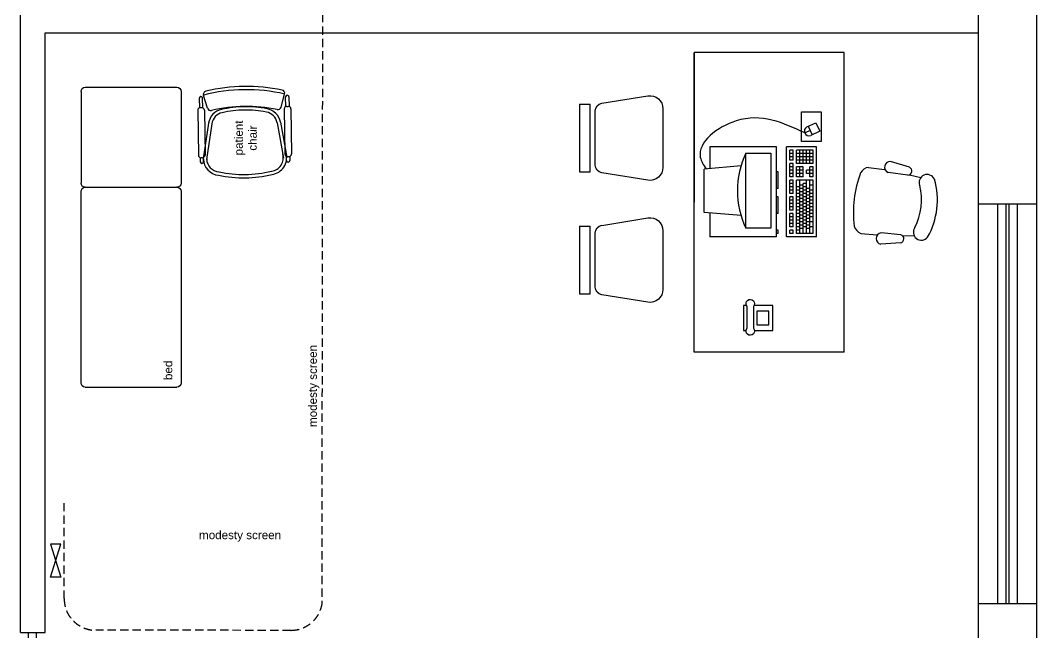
# Model space of a CAD drawing. Extents: x -211487 to 129179, y -113885 to 115281.
# Drawn here: x -5875 to 225, y -104616 to -100940 of the extents above; entities that cross this region are included whole.
import ezdxf

# ---------------------------------------------------------------- set-up
doc = ezdxf.new("R2010")
doc.units = 0
doc.linetypes.add('HIDDEN', pattern=[0.375, 0.25, -0.125])
doc.layers.get('0').update_dxf_attribs({"linetype": 'CONTINUOUS'})
for name, color, linetype in [('00 Furniture and Equp', 7, 'CONTINUOUS'), ('00 Furniture Txt', 7, 'CONTINUOUS'), ('02 BedScreensOFF', 7, 'CONTINUOUS'), ('BLD-PART', 7, 'CONTINUOUS'), ('BLD-STRUCT', 7, 'CONTINUOUS'), ('DOOR', 7, 'CONTINUOUS')]:
    doc.layers.add(name, color=color, linetype=linetype)
doc.styles.add('Notes_1-50', font='stylu.ttf', dxfattribs={"height": 90})

# ---------------------------------------------------------------- blocks, each defined once
blk = doc.blocks.new('DOORX')
for p, q in [((0.05, 0), (0.05, 0.9)), ((0.05, 0.9), (0.09, 0.9)), ((0.09, 0.9), (0.09, 0)), ((0, 0), (0.05, 0)), ((0.09, 0), (0.05, 0)), ((0.05, 0), (0.05, -0.05)), ((0.05, -0.05), (0, -0.05)), ((0.95, 0), (0.95, -0.05)), ((1, 0), (0.95, 0)), ((0.95, -0.05), (1, -0.05))]:
    blk.add_line(p, q)
blk.add_arc((0.05, 0), 0.9, 0, 90)
blk = doc.blocks.new('STANDARD')
blk.add_blockref('DOORX', (0.5366, 0.2561))
blk = doc.blocks.new('A$C0AF847DA')
at = {"linetype": 'Continuous'}
for p, q in [((0, 1775), (0, 1225)), ((575, 1800), (25, 1800)), ((600, 1775), (600, 1225)), ((0, 1175), (0, 25)), ((575, 1200), (25, 1200)), ((600, 25), (600, 1175)), ((575, 0), (25, 0))]:
    blk.add_line(p, q, dxfattribs=at)
for centre, start, end in [((25, 1775), 90, 180), ((575, 1775), 0, 90), ((25, 1225), 180, 270), ((575, 1225), 270, 0), ((25, 1175), 90, 180), ((575, 1175), 0, 90), ((25, 25), 180, 270), ((575, 25), 270, 0)]:
    blk.add_arc(centre, 25, start, end, dxfattribs=at)
blk = doc.blocks.new('COMPUTER')
for p, q in [((180.452, 126.2616), (180.452, 126.6616)), ((180.5953, 126.6616), (180.452, 126.6616)), ((180.5788, 126.4742), (180.5983, 126.6957)), ((180.5983, 126.6957), (180.8583, 126.6957)), ((180.8778, 126.4742), (180.8583, 126.6957)), ((180.992, 126.6616), (180.8613, 126.6616)), ((180.992, 126.2616), (180.992, 126.6616)), ((180.5033, 126.2957), (180.5033, 126.4457)), ((180.5033, 126.4457), (180.9533, 126.4457)), ((180.9533, 126.4457), (180.9533, 126.2957)), ((180.9533, 126.2957), (180.5033, 126.2957)), ((180.452, 126.2616), (180.992, 126.2616)), ((180.472, 126.2516), (180.472, 126.2616)), ((180.472, 126.2516), (180.492, 126.2516)), ((180.492, 126.2516), (180.492, 126.2616)), ((180.592, 126.2516), (180.592, 126.2616)), ((180.592, 126.2516), (180.692, 126.2516)), ((180.692, 126.2516), (180.692, 126.2616)), ((180.742, 126.2516), (180.742, 126.2616)), ((180.742, 126.2516), (180.842, 126.2516)), ((180.842, 126.2516), (180.842, 126.2616)), ((180.452, 126.0206), (180.452, 126.2006)), ((180.452, 126.2006), (180.992, 126.2006)), ((180.472, 126.1606), (180.472, 126.1806)), ((180.472, 126.1806), (180.492, 126.1806)), ((180.472, 126.1606), (180.492, 126.1606)), ((180.492, 126.1606), (180.492, 126.1806)), ((180.512, 126.1806), (180.592, 126.1806)), ((180.512, 126.1606), (180.512, 126.1806)), ((180.512, 126.1606), (180.592, 126.1606)), ((180.532, 126.1606), (180.532, 126.1806)), ((180.552, 126.1606), (180.552, 126.1806)), ((180.572, 126.1606), (180.572, 126.1806)), ((180.592, 126.1606), (180.592, 126.1806)), ((180.612, 126.1806), (180.692, 126.1806)), ((180.612, 126.1606), (180.612, 126.1806)), ((180.612, 126.1606), (180.692, 126.1606)), ((180.632, 126.1606), (180.632, 126.1806)), ((180.652, 126.1606), (180.652, 126.1806)), ((180.672, 126.1606), (180.672, 126.1806)), ((180.692, 126.1606), (180.692, 126.1806)), ((180.712, 126.1806), (180.792, 126.1806)), ((180.712, 126.1606), (180.712, 126.1806)), ((180.712, 126.1606), (180.792, 126.1606)), ((180.732, 126.1606), (180.732, 126.1806)), ((180.752, 126.1606), (180.752, 126.1806)), ((180.772, 126.1606), (180.772, 126.1806)), ((180.792, 126.1606), (180.792, 126.1806)), ((180.812, 126.1806), (180.892, 126.1806)), ((180.812, 126.1606), (180.812, 126.1806)), ((180.812, 126.1606), (180.892, 126.1606)), ((180.832, 126.1606), (180.832, 126.1806)), ((180.852, 126.1606), (180.852, 126.1806)), ((180.872, 126.1606), (180.872, 126.1806)), ((180.892, 126.1606), (180.892, 126.1806)), ((180.912, 126.1806), (180.972, 126.1806)), ((180.912, 126.1606), (180.912, 126.1806)), ((180.912, 126.1606), (180.972, 126.1606)), ((180.932, 126.1606), (180.932, 126.1806)), ((180.952, 126.1606), (180.952, 126.1806)), ((180.972, 126.1606), (180.972, 126.1806)), ((180.992, 126.0206), (180.992, 126.2006)), ((180.472, 126.1206), (180.472, 126.1406)), ((180.472, 126.1406), (180.792, 126.1406)), ((180.472, 126.0406), (180.472, 126.1206)), ((180.472, 126.1206), (180.792, 126.1206)), ((180.472, 126.1006), (180.772, 126.1006)), ((180.492, 126.1206), (180.492, 126.1406)), ((180.502, 126.1006), (180.502, 126.1206)), ((180.512, 126.1206), (180.512, 126.1406)), ((180.512, 126.0806), (180.512, 126.1006)), ((180.522, 126.1006), (180.522, 126.1206)), ((180.532, 126.1206), (180.532, 126.1406)), ((180.532, 126.0806), (180.532, 126.1006)), ((180.542, 126.1006), (180.542, 126.1206)), ((180.552, 126.1206), (180.552, 126.1406)), ((180.552, 126.0806), (180.552, 126.1006)), ((180.562, 126.1006), (180.562, 126.1206)), ((180.572, 126.1206), (180.572, 126.1406)), ((180.572, 126.0806), (180.572, 126.1006)), ((180.582, 126.1006), (180.582, 126.1206)), ((180.592, 126.1206), (180.592, 126.1406)), ((180.592, 126.0806), (180.592, 126.1006)), ((180.602, 126.1006), (180.602, 126.1206)), ((180.612, 126.1206), (180.612, 126.1406)), ((180.612, 126.0806), (180.612, 126.1006)), ((180.622, 126.1006), (180.622, 126.1206)), ((180.632, 126.1206), (180.632, 126.1406)), ((180.632, 126.0806), (180.632, 126.1006)), ((180.642, 126.1006), (180.642, 126.1206)), ((180.652, 126.1206), (180.652, 126.1406)), ((180.652, 126.0806), (180.652, 126.1006)), ((180.662, 126.1006), (180.662, 126.1206)), ((180.672, 126.1206), (180.672, 126.1406)), ((180.672, 126.0806), (180.672, 126.1006)), ((180.682, 126.1006), (180.682, 126.1206)), ((180.692, 126.1206), (180.692, 126.1406)), ((180.692, 126.0806), (180.692, 126.1006)), ((180.702, 126.1006), (180.702, 126.1206)), ((180.712, 126.1206), (180.712, 126.1406)), ((180.712, 126.0806), (180.712, 126.1006)), ((180.722, 126.1006), (180.722, 126.1206)), ((180.732, 126.1206), (180.732, 126.1406)), ((180.732, 126.0806), (180.732, 126.1006)), ((180.742, 126.1006), (180.742, 126.1206)), ((180.752, 126.1206), (180.752, 126.1406)), ((180.752, 126.0806), (180.752, 126.1006)), ((180.762, 126.1006), (180.762, 126.1206)), ((180.772, 126.0806), (180.772, 126.1006)), ((180.792, 126.1206), (180.792, 126.1406)), ((180.792, 126.0606), (180.792, 126.1206)), ((180.812, 126.1406), (180.872, 126.1406)), ((180.812, 126.1206), (180.812, 126.1406)), ((180.812, 126.1006), (180.812, 126.1206)), ((180.812, 126.1206), (180.872, 126.1206)), ((180.812, 126.1006), (180.872, 126.1006)), ((180.832, 126.1206), (180.832, 126.1406)), ((180.832, 126.1006), (180.832, 126.1206)), ((180.852, 126.1206), (180.852, 126.1406)), ((180.852, 126.1006), (180.852, 126.1206)), ((180.872, 126.1206), (180.872, 126.1406)), ((180.872, 126.1006), (180.872, 126.1206)), ((180.892, 126.1406), (180.972, 126.1406)), ((180.892, 126.0406), (180.892, 126.1406)), ((180.892, 126.1206), (180.972, 126.1206)), ((180.892, 126.1006), (180.972, 126.1006)), ((180.912, 126.0406), (180.912, 126.1406)), ((180.932, 126.0406), (180.932, 126.1406)), ((180.952, 126.0406), (180.952, 126.1406)), ((180.972, 126.0406), (180.972, 126.1406)), ((181.0894, 126.0593), (181.075, 126.0902)), ((180.472, 126.0806), (180.792, 126.0806)), ((180.472, 126.0606), (180.792, 126.0606)), ((180.472, 126.0406), (180.792, 126.0406)), ((180.502, 126.0606), (180.502, 126.0806)), ((180.512, 126.0406), (180.512, 126.0606)), ((180.522, 126.0606), (180.522, 126.0806)), ((180.542, 126.0606), (180.542, 126.0806)), ((180.542, 126.0406), (180.542, 126.0606)), ((180.562, 126.0606), (180.562, 126.0806)), ((180.572, 126.0406), (180.572, 126.0606)), ((180.582, 126.0606), (180.582, 126.0806)), ((180.592, 126.0406), (180.592, 126.0606)), ((180.602, 126.0606), (180.602, 126.0806)), ((180.612, 126.0406), (180.612, 126.0606)), ((180.622, 126.0606), (180.622, 126.0806)), ((180.632, 126.0406), (180.632, 126.0606)), ((180.642, 126.0606), (180.642, 126.0806)), ((180.652, 126.0406), (180.652, 126.0606)), ((180.662, 126.0606), (180.662, 126.0806)), ((180.672, 126.0406), (180.672, 126.0606)), ((180.682, 126.0606), (180.682, 126.0806)), ((180.692, 126.0406), (180.692, 126.0606)), ((180.702, 126.0606), (180.702, 126.0806)), ((180.712, 126.0406), (180.712, 126.0606)), ((180.722, 126.0606), (180.722, 126.0806)), ((180.732, 126.0406), (180.732, 126.0606)), ((180.742, 126.0606), (180.742, 126.0806)), ((180.762, 126.0406), (180.762, 126.0606)), ((180.792, 126.0406), (180.792, 126.0606)), ((180.812, 126.0606), (180.872, 126.0606)), ((180.812, 126.0406), (180.812, 126.0606)), ((180.812, 126.0406), (180.872, 126.0406)), ((180.832, 126.0806), (180.852, 126.0806)), ((180.832, 126.0406), (180.832, 126.0806)), ((180.852, 126.0406), (180.852, 126.0806)), ((180.872, 126.0406), (180.872, 126.0606)), ((180.892, 126.0806), (180.972, 126.0806)), ((180.892, 126.0606), (180.972, 126.0606)), ((180.892, 126.0406), (180.972, 126.0406)), ((181.085, 126.002), (181.0597, 126.0562)), ((181.1151, 126.0713), (181.0638, 126.0473)), ((181.1109, 126.0801), (181.1362, 126.026)), ((180.452, 126.0206), (180.992, 126.0206)), ((181.1362, 126.026), (181.085, 126.002))]:
    blk.add_line(p, q)
blk.add_lwpolyline([(181.0231, 126.1103), (181.2022, 126.1103), (181.2022, 125.9922), (181.0231, 125.9922)], close=True)
for centre, radius, start, end in [((180.7283, 125.9644), 0.5312, 64.94238, 115.05762), ((181.0868, 126.065), 0.0285, 32.10795, 198.0088)]:
    blk.add_arc(centre, radius, start, end)
blk.add_open_spline([(181.075, 126.0902), (181.1352, 126.2208), (181.2393, 126.4468), (180.9963, 126.7684), (180.8825, 126.6998), (180.8593, 126.6843)], degree=3, knots=[0, 0, 0, 0, 0.4194754, 0.7261337, 0.8047403, 0.8047403, 0.8047403, 0.8047403])
blk = doc.blocks.new('SWIVEL-CHAIR')
for p, q in [((-0.3082, 0.2287), (-0.1909, 0.2501)), ((-0.3039, 0.1796), (-0.1847, 0.1831)), ((-0.064, 0.1995), (-0.1614, 0.1972)), ((-0.3134, 0.1828), (-0.3833, 0.1761)), ((-0.3134, -0.1828), (-0.3833, -0.1761)), ((-0.3039, -0.1796), (-0.1847, -0.1831)), ((-0.3082, -0.2287), (-0.1909, -0.2501)), ((-0.064, -0.1995), (-0.1614, -0.1972))]:
    blk.add_line(p, q)
for centre, radius, start, end in [((-0.193, 0.2161), 0.0341, 284.00681, 86.48678), ((-0.4237, 0.1502), 0.048, 330.31748, 148.73497), ((-0.2985, 0.2048), 0.0258, 112.22348, 257.71731), ((-0.0803, 0.1365), 0.0651, 22.4327, 75.4917), ((-0.047, 0), 0.453, 157.26107, 202.73893), ((-0.0401, 0), 0.3645, 159.71341, 200.28659), ((-0.6558, 0), 0.6558, 345.75795, 14.24205), ((-0.4237, -0.1502), 0.048, 211.26503, 29.68252), ((-0.2985, -0.2048), 0.0258, 102.28269, 247.77652), ((-0.0803, -0.1365), 0.0651, 284.5083, 337.5673), ((-0.193, -0.2161), 0.0341, 273.51322, 75.99319)]:
    blk.add_arc(centre, radius, start, end)
blk = doc.blocks.new('PHONE2')
for p, q in [((731.4647, 499.332), (731.6146, 499.332)), ((731.4647, 499.3142), (731.4647, 499.332)), ((731.4687, 499.312), (731.6036, 499.312)), ((731.6146, 499.332), (731.6146, 499.3157)), ((731.4647, 499.1547), (731.4647, 499.2676)), ((731.4713, 499.272), (731.601, 499.272)), ((731.6146, 499.2661), (731.6146, 499.1547)), ((731.6146, 499.1547), (731.4647, 499.1547))]:
    blk.add_line(p, q)
blk.add_lwpolyline([(731.4985, 499.2521), (731.5806, 499.2521), (731.5806, 499.179), (731.4985, 499.179)], close=True)
for centre, start, end in [((731.4541, 499.2909), 55.29695, 312.206), ((731.6182, 499.2909), 227.794, 124.70305)]:
    blk.add_arc(centre, 0.0256, start, end)
blk = doc.blocks.new('SECRETRY')
for p, q in [((-0.0905, 0.253), (-0.3668, 0.2087)), ((-0.5, 0.2031), (-0.4375, 0.2031)), ((-0.5, -0.2031), (-0.5, 0.2031)), ((-0.4375, 0.2031), (-0.4375, -0.2031)), ((-0.4062, 0.1624), (-0.4062, -0.1624)), ((0, -0.1759), (0, 0.1759)), ((-0.5, -0.2031), (-0.4375, -0.2031)), ((-0.3668, -0.2087), (-0.0905, -0.253))]:
    blk.add_line(p, q)
for centre, radius, start, end in [((-0.0781, 0.1759), 0.0781, 0, 99.11023), ((-0.3594, 0.1624), 0.0469, 99.11023, 180), ((-0.3594, -0.1624), 0.0469, 180, 260.88977), ((-0.0781, -0.1759), 0.0781, 260.88977, 0)]:
    blk.add_arc(centre, radius, start, end)

msp = doc.modelspace()

# ---------------------------------------------------------------- linework, layer by layer
for p, q in [((-1829.8, -101132.3), (-1829.8, -102032.3)), ((-1829.8, -102932.3), (-1829.8, -101132.3)), ((-929.8, -101132.3), (-1829.8, -101132.3)), ((-1829.8, -102932.3), (-1829.8, -101132.3)), ((-929.8, -102932.3), (-929.8, -101132.3)), ((-1829.8, -102932.3), (-1829.8, -102032.3)), ((-929.8, -102932.3), (-1829.8, -102932.3))]:
    msp.add_line(p, q)
at = {"layer": '00 Furniture and Equp'}
for p, q in [((-4800.5, -101407.7), (-4799.6, -101465.2)), ((-4790.6, -101397.5), (-4790.6, -101397.5)), ((-4779.6, -101465.6), (-4780.5, -101407.3)), ((-4751.8, -101467.1), (-4775.8, -101390.5)), ((-4310, -101460.8), (-4288.4, -101383.6)), ((-4282.2, -101458.1), (-4283.1, -101399.9)), ((-4273.2, -101389.7), (-4273.2, -101389.7)), ((-4263.1, -101399.6), (-4262.2, -101457.1)), ((-4810.4, -101479.8), (-4806.3, -101749.8)), ((-4785.6, -101464.4), (-4795.6, -101464.6)), ((-4770.4, -101479.2), (-4766.3, -101749.2)), ((-4291, -101472), (-4287, -101741.9)), ((-4276.3, -101456.7), (-4266.3, -101456.6)), ((-4251, -101471.4), (-4247, -101741.3)), ((-4745.1, -101557.7), (-4777.1, -101771.8)), ((-4725.3, -101560.6), (-4757.3, -101774.7)), ((-4333.6, -101554.7), (-4295.2, -101767.8)), ((-4313.9, -101551.2), (-4275.5, -101764.2)), ((-4795.1, -101764.1), (-4794.7, -101789.2)), ((-4781.1, -101764.4), (-4791.1, -101764.5)), ((-4784.6, -101799), (-4784.6, -101799)), ((-4774.7, -101788.9), (-4775.1, -101763.1)), ((-4277.3, -101781.4), (-4277.7, -101755.6)), ((-4271.7, -101756.7), (-4261.7, -101756.6)), ((-4267.2, -101791.2), (-4267.2, -101791.2)), ((-4257.7, -101756), (-4257.3, -101781.1))]:
    msp.add_line(p, q, dxfattribs=at)
for centre, radius, start, end in [((-4756.7, -101384.6), 20, 103.55606, 197.38663), ((-4518, -102374.5), 1018.3, 76.95338, 104.6814), ((-4518, -102374.5), 1038.3, 78.07872, 103.55606), ((-4307.6, -101378.2), 20, 344.34019, 78.07872), ((-4790.5, -101407.5), 10, 90.86341, 180.86341), ((-4790.5, -101407.5), 10, 0.86341, 90.86341), ((-4273.1, -101399.7), 10, 90.86341, 180.86341), ((-4273.1, -101399.7), 10, 0.86341, 90.86341), ((-4795.4, -101479.6), 15, 90.86341, 180.86341), ((-4785.4, -101479.4), 15, 0.86341, 90.86341), ((-4732.7, -101461.1), 20, 197.38663, 283.22891), ((-4646.2, -101572.5), 100, 102.03255, 171.49389), ((-4518, -102374.5), 918.3, 78.39798, 103.22891), ((-4646.2, -101572.5), 80, 102.03255, 171.49389), ((-4508.3, -102219.5), 761.5, 91.70804, 102.03255), ((-4508.3, -102219.5), 741.5, 91.70804, 102.03255), ((-4530.7, -102219.8), 761.5, 79.69427, 90.01878), ((-4530.7, -102219.8), 741.5, 79.69427, 90.01878), ((-4412.4, -101568.9), 80, 10.23293, 79.69427), ((-4412.4, -101568.9), 100, 10.23293, 79.69427), ((-4329.3, -101455.4), 20, 258.39798, 344.34019), ((-4276, -101471.7), 15, 90.86341, 180.86341), ((-4266, -101471.6), 15, 0.86341, 90.86341), ((-4376.3, -101765.7), 80, 277.32598, 16.1259), ((-4376.3, -101765.7), 100, 277.32598, 16.1259), ((-4272, -101741.7), 15, 180.86341, 270.86341), ((-4262, -101741.6), 15, 270.86341, 0.86341), ((-4791.3, -101749.5), 15, 180.86341, 270.86341), ((-4784.7, -101789), 10, 180.86341, 270.86341), ((-4784.7, -101789), 10, 270.86341, 0.86341), ((-4781.3, -101749.4), 15, 270.86341, 0.86341), ((-4676.3, -101770.2), 100, 180.86341, 265.04567), ((-4676.3, -101770.2), 80, 180.86341, 265.04567), ((-4267.3, -101781.2), 10, 180.86341, 270.86341), ((-4267.3, -101781.2), 10, 270.86341, 0.86341), ((-4535, -101167.3), 718.3, 257.95748, 283.81227), ((-4535, -101167.3), 698.3, 257.95748, 283.81227)]:
    msp.add_arc(centre, radius, start, end, dxfattribs=at)
at = {"layer": '02 BedScreensOFF', "color": 157, "linetype": 'HIDDEN', "ltscale": 200}
for p, q in [((-4061.1, -100450.9), (-4065.7, -104433.6)), ((-5611.6, -104412), (-5611.6, -103837.7)), ((-4251.1, -104602.2), (-5421.6, -104602))]:
    msp.add_line(p, q, dxfattribs=at)
at = {"layer": '02 BedScreensOFF', "color": 157}
for p, q in [((-5632.7, -104083.9), (-5693.1, -104083.9)), ((-5693.1, -104083.9), (-5632.7, -104282.7)), ((-5693.1, -104282.7), (-5632.7, -104083.9)), ((-5632.7, -104282.7), (-5693.1, -104282.7))]:
    msp.add_line(p, q, dxfattribs=at)
at = {"layer": '02 BedScreensOFF', "color": 157, "linetype": 'HIDDEN', "ltscale": 200}
for centre, start, end in [((-5421.6, -104412), 180, 270), ((-4251.1, -104412.2), 270, 0)]:
    msp.add_arc(centre, 190, start, end, dxfattribs=at)
at = {"layer": 'BLD-PART'}
for p, q in [((-5874.8, -104614.7), (-5874.8, -99892.4)), ((-5724.8, -101014.7), (-124.8, -101014.7)), ((-5724.8, -104614.7), (-5724.8, -101014.7)), ((-5874.8, -104614.7), (-5724.8, -104614.7))]:
    msp.add_line(p, q, dxfattribs=at)
at = {"layer": 'BLD-STRUCT'}
for p, q in [((225.2, -110914.7), (225.2, -88114.7)), ((-124.8, -110564.7), (-124.8, -89614.7)), ((-124.8, -102041.2), (225.2, -102041.2)), ((-124.8, -104441.2), (225.2, -104441.2))]:
    msp.add_line(p, q, dxfattribs=at)
at = {"layer": 'DOOR'}
for p, q in [((-8.8, -104441.2), (-8.8, -102041.2)), ((41.2, -104441.2), (41.2, -102041.2)), ((59.2, -104441.2), (59.2, -102041.2)), ((109.2, -104441.2), (109.2, -102041.2))]:
    msp.add_line(p, q, dxfattribs=at)

# ---------------------------------------------------------------- block references
for name, p, xscale, yscale, zscale, rotation in [('SECRETRY', (-2017.9, -101646.6), -1000, 1000, 1000, 180), ('COMPUTER', (124924.9, -282691), 1000, 1000, 1000, 89.99999999999999), ('SWIVEL-CHAIR', (-870.5, -102013.2), 999.999999999999, 999.999999999999, 999.999999999999, 173.3231267919618), ('SECRETRY', (-2017.9, -102379.3), -1000, 1000, 1000, 180), ('PHONE2', (497797, 628813.3), -1000, 1000, 1000, 90)]:
    msp.add_blockref(name, p, dxfattribs=dict(xscale=xscale, yscale=yscale, zscale=zscale, rotation=rotation))
at = {"layer": '02 BedScreensOFF', "xscale": -1}
msp.add_blockref('A$C0AF847DA', (-4910.5, -103141.9), dxfattribs=at)
at = {"layer": 'DOOR', "xscale": 900, "yscale": 900, "zscale": 900, "rotation": 270}
msp.add_blockref('Standard', (-6010.3, -104131.3), dxfattribs=at)

# ---------------------------------------------------------------- texts
at = {"layer": '00 Furniture Txt', "ltscale": 10, "insert": (-4592.1, -101945.7), "char_height": 50, "width": 600, "attachment_point": 1, "rotation": 89.45458, "style": 'Notes_1-50'}
msp.add_mtext('\\pxqc;{\\fArial|b0|i0|c0|p34;\\C157;patient \\Pchair}', dxfattribs=at)
at = {"layer": '02 BedScreensOFF', "ltscale": 10, "char_height": 50, "width": 600, "rotation": 90, "style": 'Notes_1-50'}
for s, insert, attachment_point in [('\\pxql;{\\fArial|b0|i0|c0|p34;\\C157;modesty screen}', (-4145, -102781.5), 3), ('{\\fArial|b0|i0|c0|p34;\\C157;bed}', (-5013.1, -103099.5), 1)]:
    msp.add_mtext(s, dxfattribs=dict(at, insert=insert, attachment_point=attachment_point))
at = {"layer": '02 BedScreensOFF', "ltscale": 10, "insert": (-4802.5, -104069.9), "char_height": 50, "width": 600, "attachment_point": 7, "style": 'Notes_1-50'}
msp.add_mtext('\\pxql;{\\fArial|b0|i0|c0|p34;\\C157;modesty screen}', dxfattribs=at)

doc.saveas('drawing.dxf')
